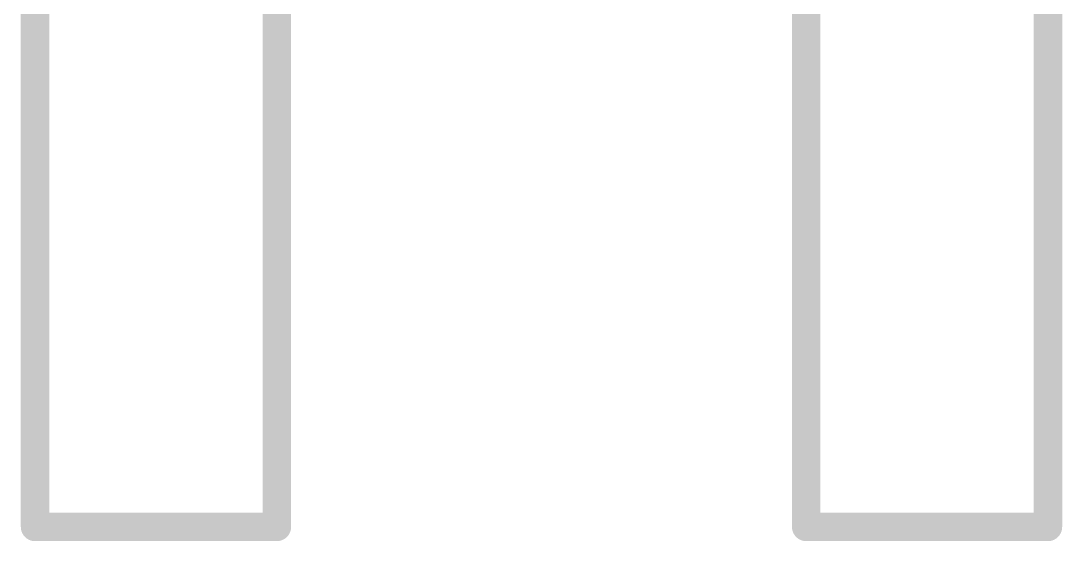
# Model space of a CAD drawing. Header units: millimetres. Extents: x 6 to 417, y 41 to 311.
# Drawn here: x 378.711 to 382.364, y 55.172 to 56.996 of the extents above; entities that cross this region are included whole.
import ezdxf

# ---------------------------------------------------------------- set-up
doc = ezdxf.new("R2010")
doc.units = ezdxf.units.MM
doc.layers.add('DrillDrawing', color=1, linetype='Continuous')

msp = doc.modelspace()

# ---------------------------------------------------------------- linework, layer by layer
at = {"layer": 'DrillDrawing', "const_width": 0.1}
for points in [[(378.7614, 55.2224), (378.7614, 60.0436)], [(378.7614, 55.2224), (378.7614, 60.0436)], [(382.3145, 55.2224), (382.3145, 57.4191)], [(382.3145, 55.2224), (382.3145, 57.4191)], [(381.4666, 55.2224), (381.4666, 57.2977)], [(381.4666, 55.2224), (381.4666, 57.2977)], [(379.6095, 55.2224), (379.6095, 57.088)], [(379.6095, 55.2224), (379.6095, 57.088)], [(378.7614, 55.2224), (379.6095, 55.2224)], [(378.7614, 55.2224), (379.6095, 55.2224)], [(381.4666, 55.2224), (382.3145, 55.2224)], [(381.4666, 55.2224), (382.3145, 55.2224)]]:
    msp.add_lwpolyline(points, dxfattribs=at)
at = {"layer": 'DrillDrawing', "const_width": 0.05}
for points in [[(378.7364, 55.2224, 1), (378.7864, 55.2224, 1)], [(378.7364, 55.2224, 1), (378.7864, 55.2224, 1)], [(378.7364, 55.2224, 1), (378.7864, 55.2224, 1)], [(378.7364, 55.2224, 1), (378.7864, 55.2224, 1)], [(379.5845, 55.2224, 1), (379.6345, 55.2224, 1)], [(379.5845, 55.2224, 1), (379.6345, 55.2224, 1)], [(379.5845, 55.2224, 1), (379.6345, 55.2224, 1)], [(379.5845, 55.2224, 1), (379.6345, 55.2224, 1)], [(381.4416, 55.2224, 1), (381.4916, 55.2224, 1)], [(381.4416, 55.2224, 1), (381.4916, 55.2224, 1)], [(381.4416, 55.2224, 1), (381.4916, 55.2224, 1)], [(381.4416, 55.2224, 1), (381.4916, 55.2224, 1)], [(382.2895, 55.2224, 1), (382.3395, 55.2224, 1)], [(382.2895, 55.2224, 1), (382.3395, 55.2224, 1)], [(382.2895, 55.2224, 1), (382.3395, 55.2224, 1)], [(382.2895, 55.2224, 1), (382.3395, 55.2224, 1)]]:
    msp.add_lwpolyline(points, format="xyb", close=True, dxfattribs=at)

doc.saveas('drawing.dxf')
